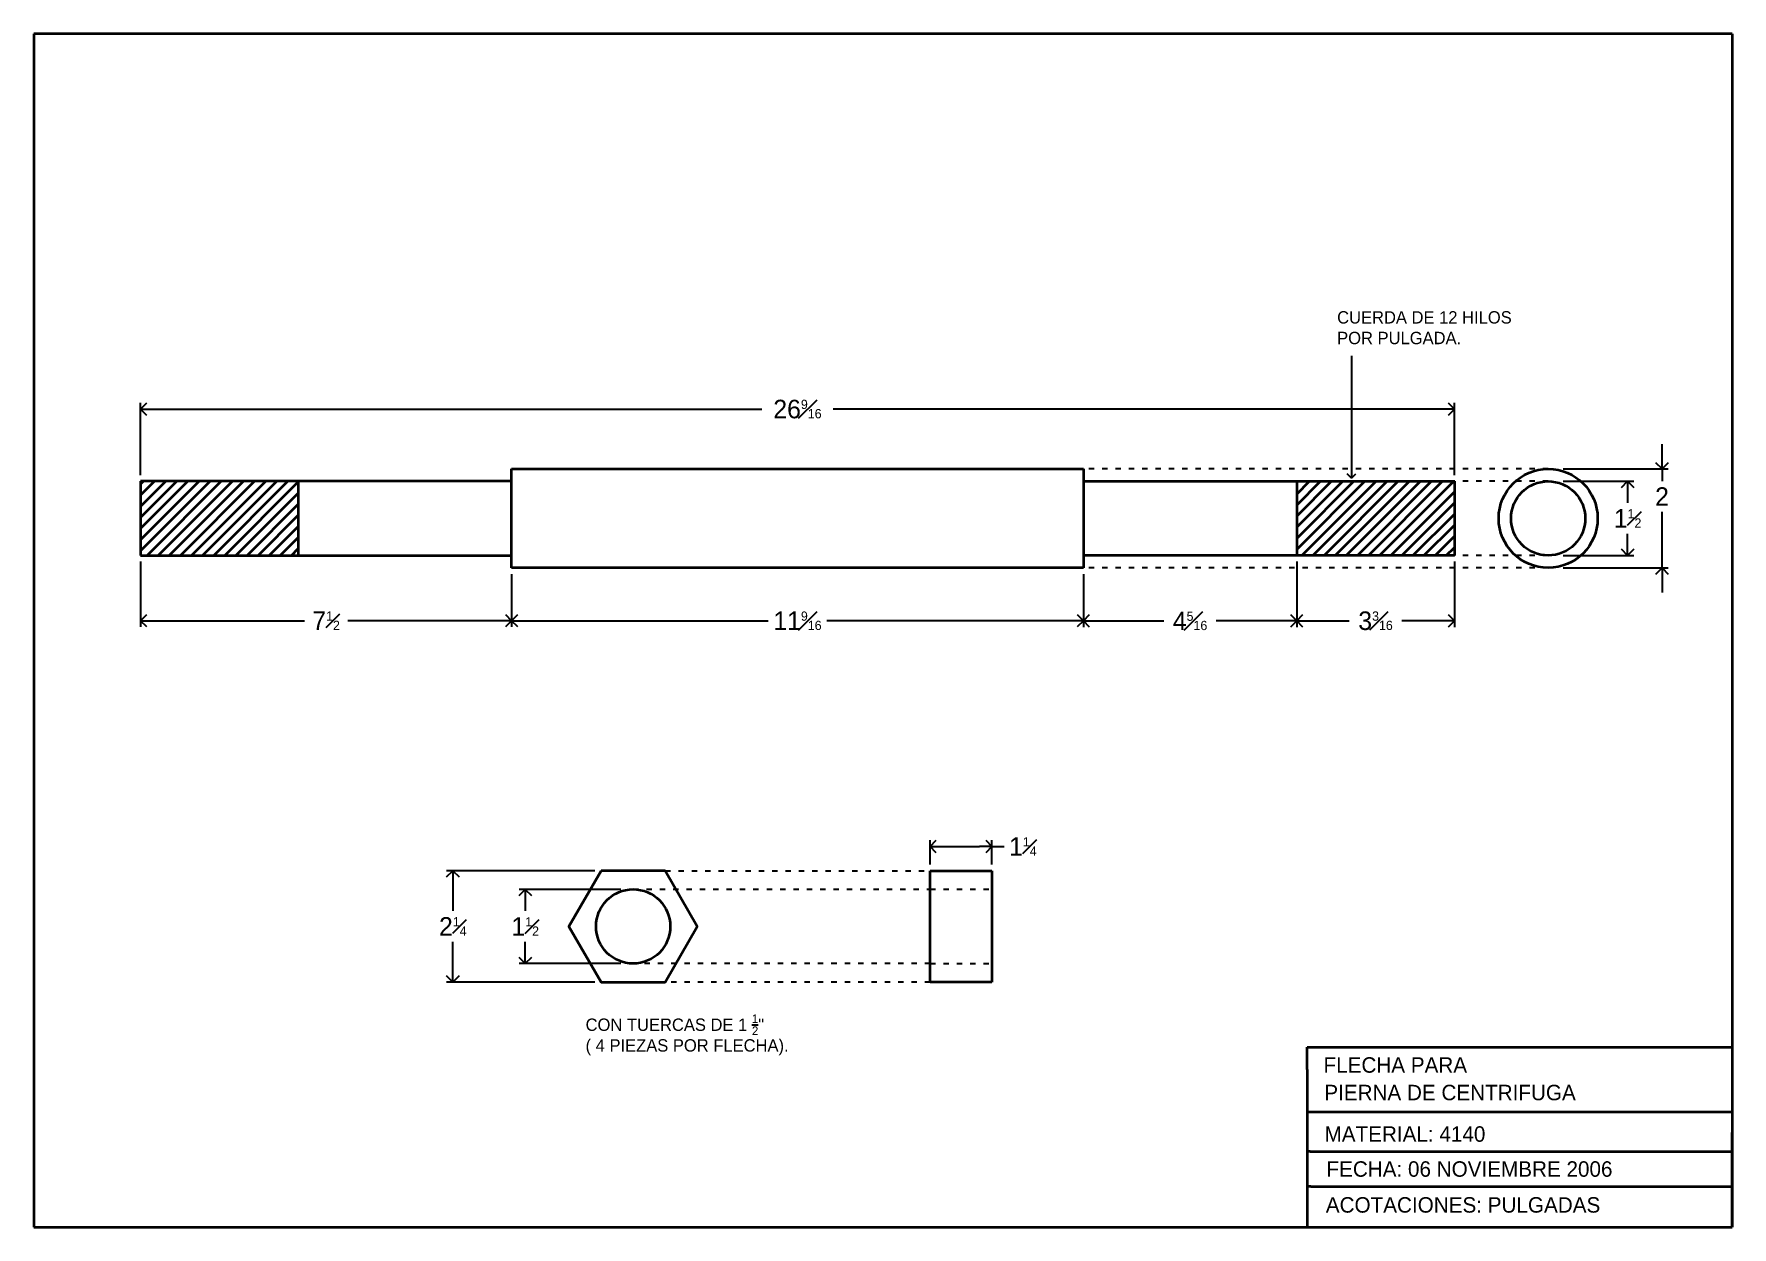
# Model space of a CAD drawing. Header units: inches. Extents: x 40.3 to 74.7, y 52.5 to 76.6.
import ezdxf

# ---------------------------------------------------------------- set-up
doc = ezdxf.new("R2010")
doc.units = ezdxf.units.IN
doc.linetypes.add('ACAD_ISO03W100', pattern=[30, 12, -18])
doc.layers.get('0').update_dxf_attribs({"lineweight": 35})
doc.layers.get('Defpoints').update_dxf_attribs({"color": 253})
for name, color, linetype in [('CAPA1', 7, 'ACAD_ISO03W100'), ('COTAS', 7, 'Continuous'), ('LETRAS', 7, 'Continuous')]:
    doc.layers.add(name, color=color, linetype=linetype)
doc.dimstyles.new('ISO-25', dxfattribs={"dimtxt": 0.375, "dimasz": 0.25, "dimexe": 0.125, "dimexo": 0.125, "dimgap": 0.125, "dimtad": 0, "dimtih": 1, "dimtoh": 1, "dimdec": 8, "dimdsep": 46, "dimlunit": 5, "dimtxsty": 'Standard', "dimblk": 'OPEN90', "dimcen": 0, "dimadec": 0, "dimazin": 0, "dimtfac": 0.5, "dimtdec": 8, "dimtmove": 0, "dimatfit": 3, "dimfxl": 0, "dimfrac": 1, "dimarcsym": 0})
pattern_1 = [(45, (-365.07862, -75.36018), (-0.1122532, 0.1122532), [])]

# ---------------------------------------------------------------- blocks, each defined once
blk = doc.blocks.new('_Open90')
at = {"color": 0, "linetype": 'ByBlock', "lineweight": -2}
for p, q in [((0, 0), (-1, 0)), ((-0.5, 0.5), (0, 0)), ((0, 0), (-0.5, -0.5))]:
    blk.add_line(p, q, dxfattribs=at)
blk = doc.blocks.new('*D7')
at = {"layer": 'COTAS', "color": 0, "lineweight": -2}
for p, q in [((42.498, 67.708), (42.498, 69.165)), ((42.748, 69.04), (55.061, 69.04)), ((68.811, 69.04), (56.498, 69.04)), ((69.061, 67.708), (69.061, 69.165))]:
    blk.add_line(p, q, dxfattribs=at)
at = {"layer": 'Defpoints', "color": 0}
for p in [(42.498, 69.04), (42.498, 67.583), (69.061, 67.583)]:
    blk.add_point(p, dxfattribs=at)
at = {"layer": 'COTAS', "color": 0, "lineweight": -2, "xscale": 0.25, "yscale": 0.25, "zscale": 0.25, "rotation": 180}
blk.add_blockref('_Open90', (42.498, 69.04), dxfattribs=at)
at = {"layer": 'COTAS', "color": 0, "lineweight": -2, "xscale": 0.25, "yscale": 0.25, "zscale": 0.25}
blk.add_blockref('_Open90', (69.061, 69.04), dxfattribs=at)
at = {"layer": 'COTAS', "color": 0, "insert": (55.779, 69.04), "char_height": 0.375, "attachment_point": 5}
blk.add_mtext('26{\\H0.500000x;\\S9#16;}', dxfattribs=at)
blk = doc.blocks.new('*D8')
at = {"layer": 'COTAS', "color": 0, "lineweight": -2}
for p, q in [((42.498, 65.958), (42.498, 64.639)), ((49.998, 65.708), (49.998, 64.639)), ((42.748, 64.764), (45.811, 64.764)), ((49.748, 64.764), (46.686, 64.764))]:
    blk.add_line(p, q, dxfattribs=at)
at = {"layer": 'Defpoints', "color": 0}
for p in [(42.498, 66.083), (49.998, 65.833), (49.998, 64.764)]:
    blk.add_point(p, dxfattribs=at)
at = {"layer": 'COTAS', "color": 0, "lineweight": -2, "xscale": 0.25, "yscale": 0.25, "zscale": 0.25, "rotation": 180}
blk.add_blockref('_Open90', (42.498, 64.764), dxfattribs=at)
at = {"layer": 'COTAS', "color": 0, "lineweight": -2, "xscale": 0.25, "yscale": 0.25, "zscale": 0.25}
blk.add_blockref('_Open90', (49.998, 64.764), dxfattribs=at)
at = {"layer": 'COTAS', "color": 0, "insert": (46.248, 64.764), "char_height": 0.375, "attachment_point": 5}
blk.add_mtext('7{\\H0.500000x;\\S1#2;}', dxfattribs=at)
blk = doc.blocks.new('*D9')
at = {"layer": 'COTAS', "color": 0, "lineweight": -2}
for p, q in [((49.998, 65.708), (49.998, 64.639)), ((61.561, 65.708), (61.561, 64.639)), ((50.248, 64.764), (55.186, 64.764)), ((61.311, 64.764), (56.373, 64.764))]:
    blk.add_line(p, q, dxfattribs=at)
at = {"layer": 'Defpoints', "color": 0}
for p in [(49.998, 65.833), (61.561, 65.833), (49.998, 64.764)]:
    blk.add_point(p, dxfattribs=at)
at = {"layer": 'COTAS', "color": 0, "lineweight": -2, "xscale": 0.25, "yscale": 0.25, "zscale": 0.25, "rotation": 180}
blk.add_blockref('_Open90', (49.998, 64.764), dxfattribs=at)
at = {"layer": 'COTAS', "color": 0, "lineweight": -2, "xscale": 0.25, "yscale": 0.25, "zscale": 0.25}
blk.add_blockref('_Open90', (61.561, 64.764), dxfattribs=at)
at = {"layer": 'COTAS', "color": 0, "insert": (55.779, 64.764), "char_height": 0.375, "attachment_point": 5}
blk.add_mtext('11{\\H0.500000x;\\S9#16;}', dxfattribs=at)
blk = doc.blocks.new('*D10')
at = {"layer": 'COTAS', "color": 0, "lineweight": -2}
for p, q in [((65.873, 65.958), (65.873, 64.637)), ((61.561, 65.708), (61.561, 64.637)), ((61.811, 64.762), (63.186, 64.762)), ((65.623, 64.762), (64.248, 64.762))]:
    blk.add_line(p, q, dxfattribs=at)
at = {"layer": 'Defpoints', "color": 0}
for p in [(65.873, 66.083), (61.561, 65.833), (65.873, 64.762)]:
    blk.add_point(p, dxfattribs=at)
at = {"layer": 'COTAS', "color": 0, "lineweight": -2, "xscale": 0.25, "yscale": 0.25, "zscale": 0.25, "rotation": 180}
blk.add_blockref('_Open90', (61.561, 64.762), dxfattribs=at)
at = {"layer": 'COTAS', "color": 0, "lineweight": -2, "xscale": 0.25, "yscale": 0.25, "zscale": 0.25}
blk.add_blockref('_Open90', (65.873, 64.762), dxfattribs=at)
at = {"layer": 'COTAS', "color": 0, "insert": (63.717, 64.762), "char_height": 0.375, "attachment_point": 5}
blk.add_mtext('4{\\H0.500000x;\\S5#16;}', dxfattribs=at)
blk = doc.blocks.new('*D11')
at = {"layer": 'COTAS', "color": 0, "lineweight": -2}
for p, q in [((69.061, 65.958), (69.061, 64.637)), ((65.873, 65.708), (65.873, 64.637)), ((66.123, 64.762), (66.936, 64.762)), ((68.811, 64.762), (67.998, 64.762))]:
    blk.add_line(p, q, dxfattribs=at)
at = {"layer": 'Defpoints', "color": 0}
for p in [(69.061, 66.083), (65.873, 65.833), (65.873, 64.762)]:
    blk.add_point(p, dxfattribs=at)
at = {"layer": 'COTAS', "color": 0, "lineweight": -2, "xscale": 0.25, "yscale": 0.25, "zscale": 0.25, "rotation": 180}
blk.add_blockref('_Open90', (65.873, 64.762), dxfattribs=at)
at = {"layer": 'COTAS', "color": 0, "lineweight": -2, "xscale": 0.25, "yscale": 0.25, "zscale": 0.25}
blk.add_blockref('_Open90', (69.061, 64.762), dxfattribs=at)
at = {"layer": 'COTAS', "color": 0, "insert": (67.467, 64.762), "char_height": 0.375, "attachment_point": 5}
blk.add_mtext('3{\\H0.500000x;\\S3#16;}', dxfattribs=at)
blk = doc.blocks.new('*D12')
at = {"layer": 'COTAS', "color": 0, "lineweight": -2}
for p, q in [((71.264, 67.583), (72.689, 67.583)), ((72.564, 67.333), (72.564, 67.145)), ((72.564, 66.333), (72.564, 66.52)), ((71.264, 66.083), (72.689, 66.083))]:
    blk.add_line(p, q, dxfattribs=at)
at = {"layer": 'Defpoints', "color": 0}
for p in [(71.139, 67.583), (72.564, 67.583), (71.139, 66.083)]:
    blk.add_point(p, dxfattribs=at)
at = {"layer": 'COTAS', "color": 0, "lineweight": -2, "xscale": 0.25, "yscale": 0.25, "zscale": 0.25}
for p, rotation in [((72.564, 67.583), 90), ((72.564, 66.083), 270)]:
    blk.add_blockref('_Open90', p, dxfattribs=dict(at, rotation=rotation))
at = {"layer": 'COTAS', "color": 0, "insert": (72.564, 66.833), "char_height": 0.375, "attachment_point": 5}
blk.add_mtext('1{\\H0.500000x;\\S1#2;}', dxfattribs=at)
blk = doc.blocks.new('*D13')
at = {"layer": 'COTAS', "color": 0, "lineweight": -2}
for p, q in [((73.26, 68.083), (73.26, 68.333)), ((71.264, 67.833), (73.385, 67.833)), ((73.26, 67.833), (73.26, 67.587)), ((73.26, 65.833), (73.26, 66.962)), ((71.264, 65.833), (73.385, 65.833)), ((73.26, 65.583), (73.26, 65.333))]:
    blk.add_line(p, q, dxfattribs=at)
at = {"layer": 'Defpoints', "color": 0}
for p in [(71.139, 67.833), (71.139, 65.833), (73.26, 65.833)]:
    blk.add_point(p, dxfattribs=at)
at = {"layer": 'COTAS', "color": 0, "lineweight": -2, "xscale": 0.25, "yscale": 0.25, "zscale": 0.25}
for p, rotation in [((73.26, 67.833), 270), ((73.26, 65.833), 90)]:
    blk.add_blockref('_Open90', p, dxfattribs=dict(at, rotation=rotation))
at = {"layer": 'COTAS', "color": 0, "insert": (73.26, 67.274), "char_height": 0.375, "attachment_point": 5}
blk.add_mtext('2', dxfattribs=at)
blk = doc.blocks.new('*D14')
at = {"layer": 'COTAS', "color": 0, "lineweight": -2}
for p, q in [((58.462, 59.835), (58.462, 60.327)), ((58.712, 60.202), (59.462, 60.202)), ((59.712, 59.835), (59.712, 60.327)), ((59.712, 60.202), (59.962, 60.202))]:
    blk.add_line(p, q, dxfattribs=at)
at = {"layer": 'Defpoints', "color": 0}
for p in [(59.712, 60.202), (58.462, 59.71), (59.712, 59.71)]:
    blk.add_point(p, dxfattribs=at)
at = {"layer": 'COTAS', "color": 0, "lineweight": -2, "xscale": 0.25, "yscale": 0.25, "zscale": 0.25, "rotation": 180}
blk.add_blockref('_Open90', (58.462, 60.202), dxfattribs=at)
at = {"layer": 'COTAS', "color": 0, "lineweight": -2, "xscale": 0.25, "yscale": 0.25, "zscale": 0.25}
blk.add_blockref('_Open90', (59.712, 60.202), dxfattribs=at)
at = {"layer": 'COTAS', "color": 0, "insert": (60.337, 60.202), "char_height": 0.375, "attachment_point": 5}
blk.add_mtext('1{\\H0.500000x;\\S1#4;}', dxfattribs=at)
blk = doc.blocks.new('*D15')
at = {"layer": 'COTAS', "color": 0, "lineweight": -2}
for p, q in [((51.682, 59.711), (48.686, 59.711)), ((48.811, 59.461), (48.811, 58.9)), ((48.811, 57.713), (48.811, 58.275)), ((51.683, 57.463), (48.686, 57.463))]:
    blk.add_line(p, q, dxfattribs=at)
at = {"layer": 'Defpoints', "color": 0}
for p in [(48.811, 59.711), (51.807, 59.711), (51.808, 57.463)]:
    blk.add_point(p, dxfattribs=at)
at = {"layer": 'COTAS', "color": 0, "lineweight": -2, "xscale": 0.25, "yscale": 0.25, "zscale": 0.25}
for p, rotation in [((48.811, 59.711), 90), ((48.811, 57.463), 270)]:
    blk.add_blockref('_Open90', p, dxfattribs=dict(at, rotation=rotation))
at = {"layer": 'COTAS', "color": 0, "insert": (48.811, 58.587), "char_height": 0.375, "attachment_point": 5}
blk.add_mtext('2{\\H0.500000x;\\S1#4;}', dxfattribs=at)
blk = doc.blocks.new('*D16')
at = {"layer": 'COTAS', "color": 0, "lineweight": -2}
for p, q in [((52.207, 59.336), (50.15, 59.336)), ((50.275, 59.086), (50.275, 58.899)), ((50.275, 58.086), (50.275, 58.274)), ((52.207, 57.836), (50.15, 57.836))]:
    blk.add_line(p, q, dxfattribs=at)
at = {"layer": 'Defpoints', "color": 0}
for p in [(52.332, 59.336), (50.275, 57.836), (52.332, 57.836)]:
    blk.add_point(p, dxfattribs=at)
at = {"layer": 'COTAS', "color": 0, "lineweight": -2, "xscale": 0.25, "yscale": 0.25, "zscale": 0.25}
for p, rotation in [((50.275, 59.336), 90), ((50.275, 57.836), 270)]:
    blk.add_blockref('_Open90', p, dxfattribs=dict(at, rotation=rotation))
at = {"layer": 'COTAS', "color": 0, "insert": (50.275, 58.586), "char_height": 0.375, "attachment_point": 5}
blk.add_mtext('1{\\H0.500000x;\\S1#2;}', dxfattribs=at)

msp = doc.modelspace()

# ---------------------------------------------------------------- hatches: boundary and pattern name
h = msp.add_hatch()
h.set_pattern_fill('ANSI31', color=256, scale=0.05, style=0)
h.set_pattern_definition(pattern_1)
h.paths.add_polyline_path([(45.68571706, 66.83280035), (42.49821706, 66.83280035), (42.49821706, 66.08280035), (45.68571706, 66.08280035)])
h.paths.add_polyline_path([(45.68571706, 67.58280035), (42.49821706, 67.58280035), (42.49821706, 66.83280035), (45.68571706, 66.83280035)])
h = msp.add_hatch()
h.set_pattern_fill('ANSI31', color=256, scale=0.05, style=0)
h.set_pattern_definition(pattern_1)
h.paths.add_polyline_path([(65.87321706, 67.58280035), (69.06071706, 67.58280035), (69.06071706, 66.08280035), (65.87321706, 66.08280035)])

# ---------------------------------------------------------------- linework, layer by layer
for p, q in [((74.67550146, 76.62206135), (40.3420223, 76.62206135)), ((40.3420223, 76.62206135), (40.3420223, 52.51176215)), ((74.67550146, 76.62206135), (74.67550146, 52.51176215)), ((49.99821706, 67.83280035), (61.56071706, 67.83280035)), ((49.99821706, 65.83280035), (49.99821706, 67.83280035)), ((61.56071706, 67.83280035), (61.56071706, 65.83280035)), ((49.99821706, 67.58280035), (42.49821706, 67.58280035)), ((42.49821706, 67.58280035), (42.49821706, 66.08280035)), ((45.68571706, 67.58280035), (45.68571706, 66.08280035)), ((61.56071706, 67.58280035), (65.87321706, 67.58280035)), ((65.87321706, 67.58280035), (65.87321706, 66.08280035)), ((65.87321706, 67.58280035), (69.06071706, 67.58280035)), ((69.06071706, 67.58280035), (69.06071706, 66.08280035)), ((42.49821706, 66.08280035), (49.99821706, 66.08280035)), ((65.87321706, 66.08280035), (61.56071706, 66.08280035)), ((69.06071706, 66.08280035), (65.87321706, 66.08280035)), ((61.56071706, 65.83280035), (49.99821706, 65.83280035)), ((53.10637334, 59.71139686), (51.80733523, 59.71139686)), ((58.46198538, 57.46327016), (58.46198538, 59.70952355)), ((58.46198538, 59.70952355), (59.71198538, 59.70952355)), ((59.71198538, 59.70952355), (59.71198538, 57.46327016)), ((59.71198538, 57.46327016), (58.46198538, 57.46327016)), ((66.08748065, 55.69621014), (66.08748065, 56.14700006)), ((66.08748065, 56.14700006), (74.67550146, 56.14700006)), ((66.08748065, 55.69621014), (66.08748065, 52.51176215)), ((66.10614485, 54.83833473), (66.08748065, 54.83833473)), ((66.10614485, 54.83833473), (74.67550146, 54.83833473)), ((74.67550146, 52.51176215), (74.67550146, 54.42409923)), ((66.1434731, 54.03640769), (66.08748065, 54.03640769)), ((66.1434731, 54.03640769), (74.67550146, 54.03640769)), ((74.67550146, 53.44060932), (74.67550146, 53.9372363)), ((74.67550146, 53.20166223), (74.67550146, 53.86527119)), ((66.16213722, 53.327728), (66.08748065, 53.327728)), ((66.16213722, 53.327728), (74.67550146, 53.327728)), ((74.67550146, 52.99465854), (74.67550146, 53.53182651)), ((74.67550146, 53.53182651), (74.67550146, 53.44060932)), ((74.67550146, 52.51176215), (74.67550146, 52.99465854)), ((40.3420223, 52.51176215), (74.67550146, 52.51176215))]:
    msp.add_line(p, q)
msp.add_lwpolyline([(51.80841679, 59.70952355), (51.15997929, 58.58639686), (51.80841679, 57.46327016), (53.10529179, 57.46327016), (53.75372929, 58.58639686), (53.10529179, 59.70952355)], close=True)
for centre, radius in [((70.95790146, 66.83280035), 1), ((70.95790146, 66.83280035), 0.75), ((52.45685429, 58.58639686), 0.75)]:
    msp.add_circle(centre, radius)
at = {"layer": 'CAPA1', "color": 251, "ltscale": 0.009}
for p, q in [((70.95790146, 67.83280035), (61.56071706, 67.83280035)), ((70.95790146, 67.58280035), (69.06071706, 67.58280035)), ((70.95790146, 66.08280035), (69.06071706, 66.08280035)), ((70.95790146, 65.83280035), (61.56071706, 65.83280035)), ((53.10529179, 59.70952355), (58.46198538, 59.70952355)), ((52.45685429, 59.33639686), (58.46198538, 59.33639686)), ((58.46198538, 57.83639686), (52.45685429, 57.83639686)), ((58.46198538, 57.46327016), (53.10529179, 57.46327016))]:
    msp.add_line(p, q, dxfattribs=at)
at = {"layer": 'CAPA1', "ltscale": 0.009}
for p, q in [((58.46198538, 59.33639686), (59.71198538, 59.33639686)), ((58.46198538, 57.83639686), (59.71198538, 57.83639686))]:
    msp.add_line(p, q, dxfattribs=at)
at = {"layer": 'LETRAS'}
for p, q in [((66.98290437, 70.12062082), (66.98290437, 67.64710118)), ((66.98290437, 67.64710118), (66.89451602, 67.73548953)), ((66.98290437, 67.64710118), (67.07129272, 67.73548953))]:
    msp.add_line(p, q, dxfattribs=at)

# ---------------------------------------------------------------- texts
at = {"layer": 'LETRAS', "attachment_point": 1}
for s, insert, char_height, width in [('CUERDA DE 12 HILOS \\PPOR PULGADA.', (66.6909702, 71.02002322), 0.25, 44.5888888889), ('\\A1;CON TUERCAS DE 1 {\\H0.7x;\\S1/2;}"  \\P( 4 PIEZAS POR FLECHA).', (51.49542013, 56.8104501), 0.25, 44.5888888889), ('FLECHA PARA', (66.41601516, 55.94266847), 0.3125, 44.5888888889), ('PIERNA DE CENTRIFUGA', (66.43119567, 55.38581676), 0.3125, 72.1555555556), ('MATERIAL: 4140', (66.43674214, 54.54732471), 0.3125, 54.7888888889), ('\\pt2.5;FECHA: 06 NOVIEMBRE 2006', (66.474925, 53.8402478), 0.3125, 43.6), ('ACOTACIONES: PULGADAS', (66.46219738, 53.1148822), 0.3125, 55.7222222222)]:
    msp.add_mtext(s, dxfattribs=dict(at, insert=insert, char_height=char_height, width=width))

# ---------------------------------------------------------------- dimensions: what is measured, and where the dimension line sits
at = {"layer": 'COTAS'}
for base, p1, p2, picture, middle in [((42.4982170581, 69.0403873324), (69.0607170581, 67.582800346), (42.4982170581, 67.582800346), '*D7', (55.7794670581, 69.0403873324)), ((49.9982170581, 64.7642406503), (42.4982170581, 66.082800346), (49.9982170581, 65.832800346), '*D8', (46.2482170581, 64.7642406503)), ((65.87321706, 64.76212639), (61.56071706, 65.83280035), (65.87321706, 66.08280035), '*D10', (63.71696706, 64.76212639)), ((65.87321706, 64.76212639), (69.06071706, 66.08280035), (65.87321706, 65.83280035), '*D11', (67.46696706, 64.76212639)), ((49.9982170581, 64.7642406503), (61.5607170581, 65.832800346), (49.9982170581, 65.832800346), '*D9', (55.7794670581, 64.7642406503)), ((59.71198538, 60.20229009), (58.46198538, 59.70952355), (59.71198538, 59.70952355), '*D14', (60.33698538, 60.20229009))]:
    dim = msp.add_linear_dim(base=base, p1=p1, p2=p2, dimstyle='ISO-25', dxfattribs=at)
    dim.commit()
    dim.dimension.update_dxf_attribs({"geometry": picture, "text_midpoint": middle, "dimtype": 160})
for base, p1, p2, picture, middle in [((73.26019397, 65.83280035), (71.13934544, 67.83280035), (71.13934544, 65.83280035), '*D13', (73.26019397, 67.27439566)), ((72.56441013, 67.58280035), (71.13934544, 66.08280035), (71.13934544, 67.58280035), '*D12', (72.56441013, 66.83280035)), ((48.81115482, 59.71139686), (51.80841679, 57.46327016), (51.80733523, 59.71139686), '*D15', (48.81115482, 58.58733351)), ((50.27452311, 57.83639686), (52.33185429, 59.33639686), (52.33185429, 57.83639686), '*D16', (50.27452311, 58.58639686))]:
    dim = msp.add_linear_dim(base=base, p1=p1, p2=p2, angle=90, dimstyle='ISO-25', dxfattribs=at)
    dim.commit()
    dim.dimension.update_dxf_attribs({"geometry": picture, "text_midpoint": middle, "dimtype": 160})

doc.saveas('drawing.dxf')
